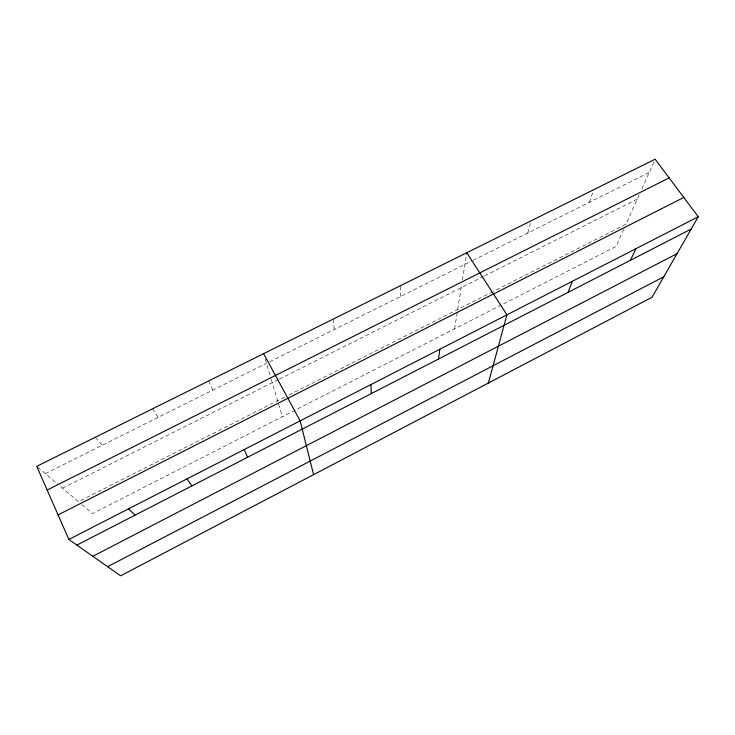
<?xml version="1.0" encoding="UTF-8"?>
<svg xmlns="http://www.w3.org/2000/svg" width="735" height="735" viewBox="0 0 735 735"><rect width="100%" height="100%" fill="white"/><g stroke="black" fill="none" stroke-linecap="round" stroke-linejoin="round"><path stroke-width="0.55" stroke-dasharray="3.67 2.76" d="M400.419 296.536L400.786 285.52M454.597 328.848L457.345 311.649M457.694 309.499L461.718 284.344M462.434 279.906L466.78 252.739M527.84 232.986L531.129 220.776M589.25 202.355L593.898 189.602M623.758 229.246L616.049 246.464L502.428 304.437M639.082 195.023L626.027 224.184L493.543 291.326M641.839 188.867L655.133 159.192M501.417 304.952L92.509 513.6L80.115 503.098M284.785 397.13L78.461 501.693L59.085 485.265M288.873 395.053L492.514 291.85M62.512 488.178L278.372 379.609M279.401 379.095L483.584 276.406M484.595 275.891L637.245 199.121M45.359 473.634L266.465 363.356M269.552 361.813L472.026 260.824M473.037 260.319L649.189 172.459M37.614 467.065L58.221 484.54M95.238 437.288L102.33 445.217M152.512 408.835L158.144 417.379M208.621 380.969L212.847 390.092M265.179 359.048L270.949 378.396M271.27 379.471L282.378 416.717M333.074 319.155L334.296 329.519"/><path stroke-width="1.1" d="M438.529 359.02L439.824 349.244M488.371 383.045L506.939 314.837L466.78 252.739M568.017 292.401L572.345 281.303M630.373 260.319L636.087 248.614M698.25 216.742L652 297.271L120.614 575.808L68.869 539.453L36.75 466.339L655.133 159.192L698.25 216.742L68.869 539.453M107.622 566.685L663.779 276.773M92.831 556.285L677.045 253.658M76.881 545.085L691.194 229.026M58.083 514.895L683.798 197.449M47.159 490.043L669.144 177.888M128.551 508.85L134.992 515.189M186.975 478.889L191.899 485.908M263.58 353.673L300.165 420.861L313.588 474.663M244.167 449.572L247.631 457.234M370.918 384.58L371.267 393.629"/></g></svg>
